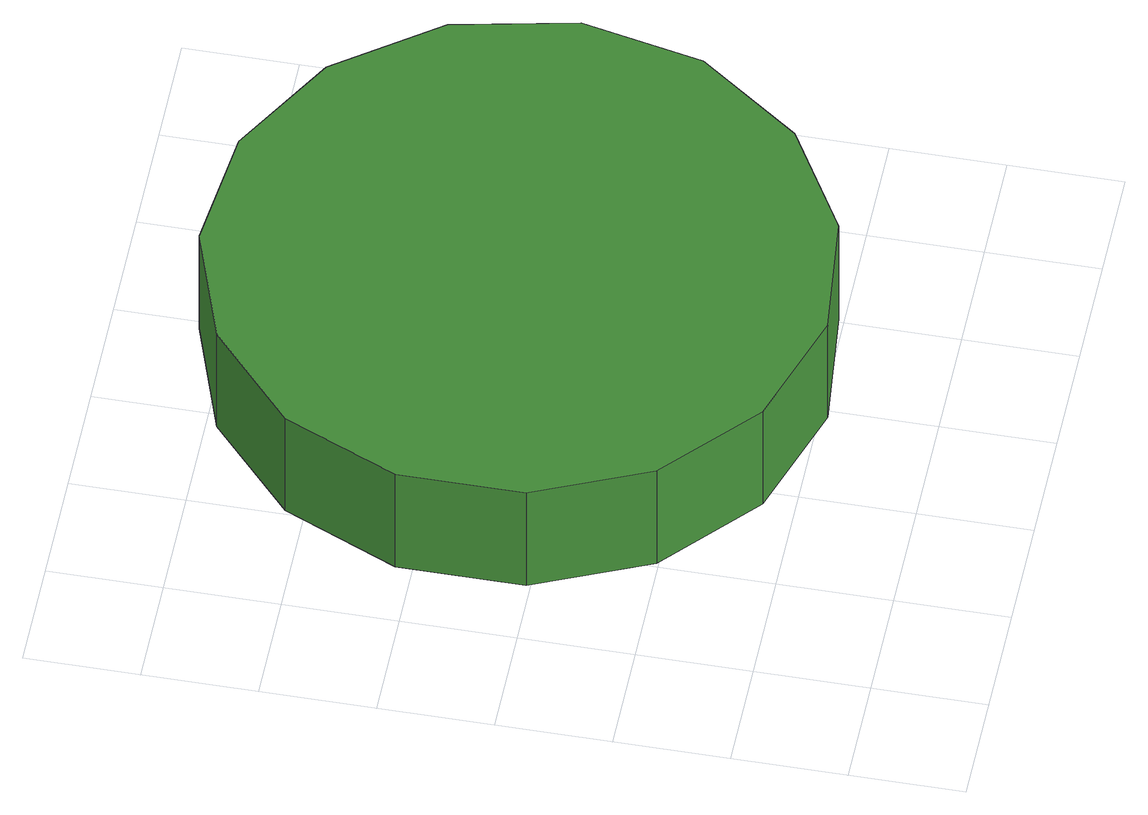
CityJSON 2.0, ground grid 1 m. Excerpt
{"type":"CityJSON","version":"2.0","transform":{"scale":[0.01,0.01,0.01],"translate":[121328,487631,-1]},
"CityObjects":{
"tree1":{"type":"SolitaryVegetationObject","attributes":{"function":"something"},"geometry":[{"type":"MultiSurface","lod":"1","boundaries":[[[0,1,2,3,4,5,6,7,8,9,10,11,12,13,14]],[[15,16,17,18,19,20,21,22,23,24,25,26,27,28,29]],[[0,29,28,1]],[[1,28,27,2]],[[2,27,26,3]],[[3,26,25,4]],[[4,25,24,5]],[[5,24,23,6]],[[6,23,22,7]],[[7,22,21,8]],[[8,21,20,9]],[[9,20,19,10]],[[10,19,18,11]],[[11,18,17,12]],[[12,17,16,13]],[[13,16,15,14]],[[14,15,29,0]]]}]}
},
"vertices":[
[589,359,187],[566,468,187],[500,558,187],[404,614,187],[293,626,187],[187,591,187],[105,517,187],[60,415,187],[60,304,187],[105,202,187],[187,128,187],[293,93,187],[404,105,187],[500,161,187],[566,251,187],[566,251,73],[500,161,73],[404,105,73],[293,93,73],[187,128,73],[105,202,73],[60,304,73],[60,415,73],[105,517,73],[187,591,73],[293,626,73],[404,614,73],[500,558,73],[566,468,73],[589,359,73]
]}
